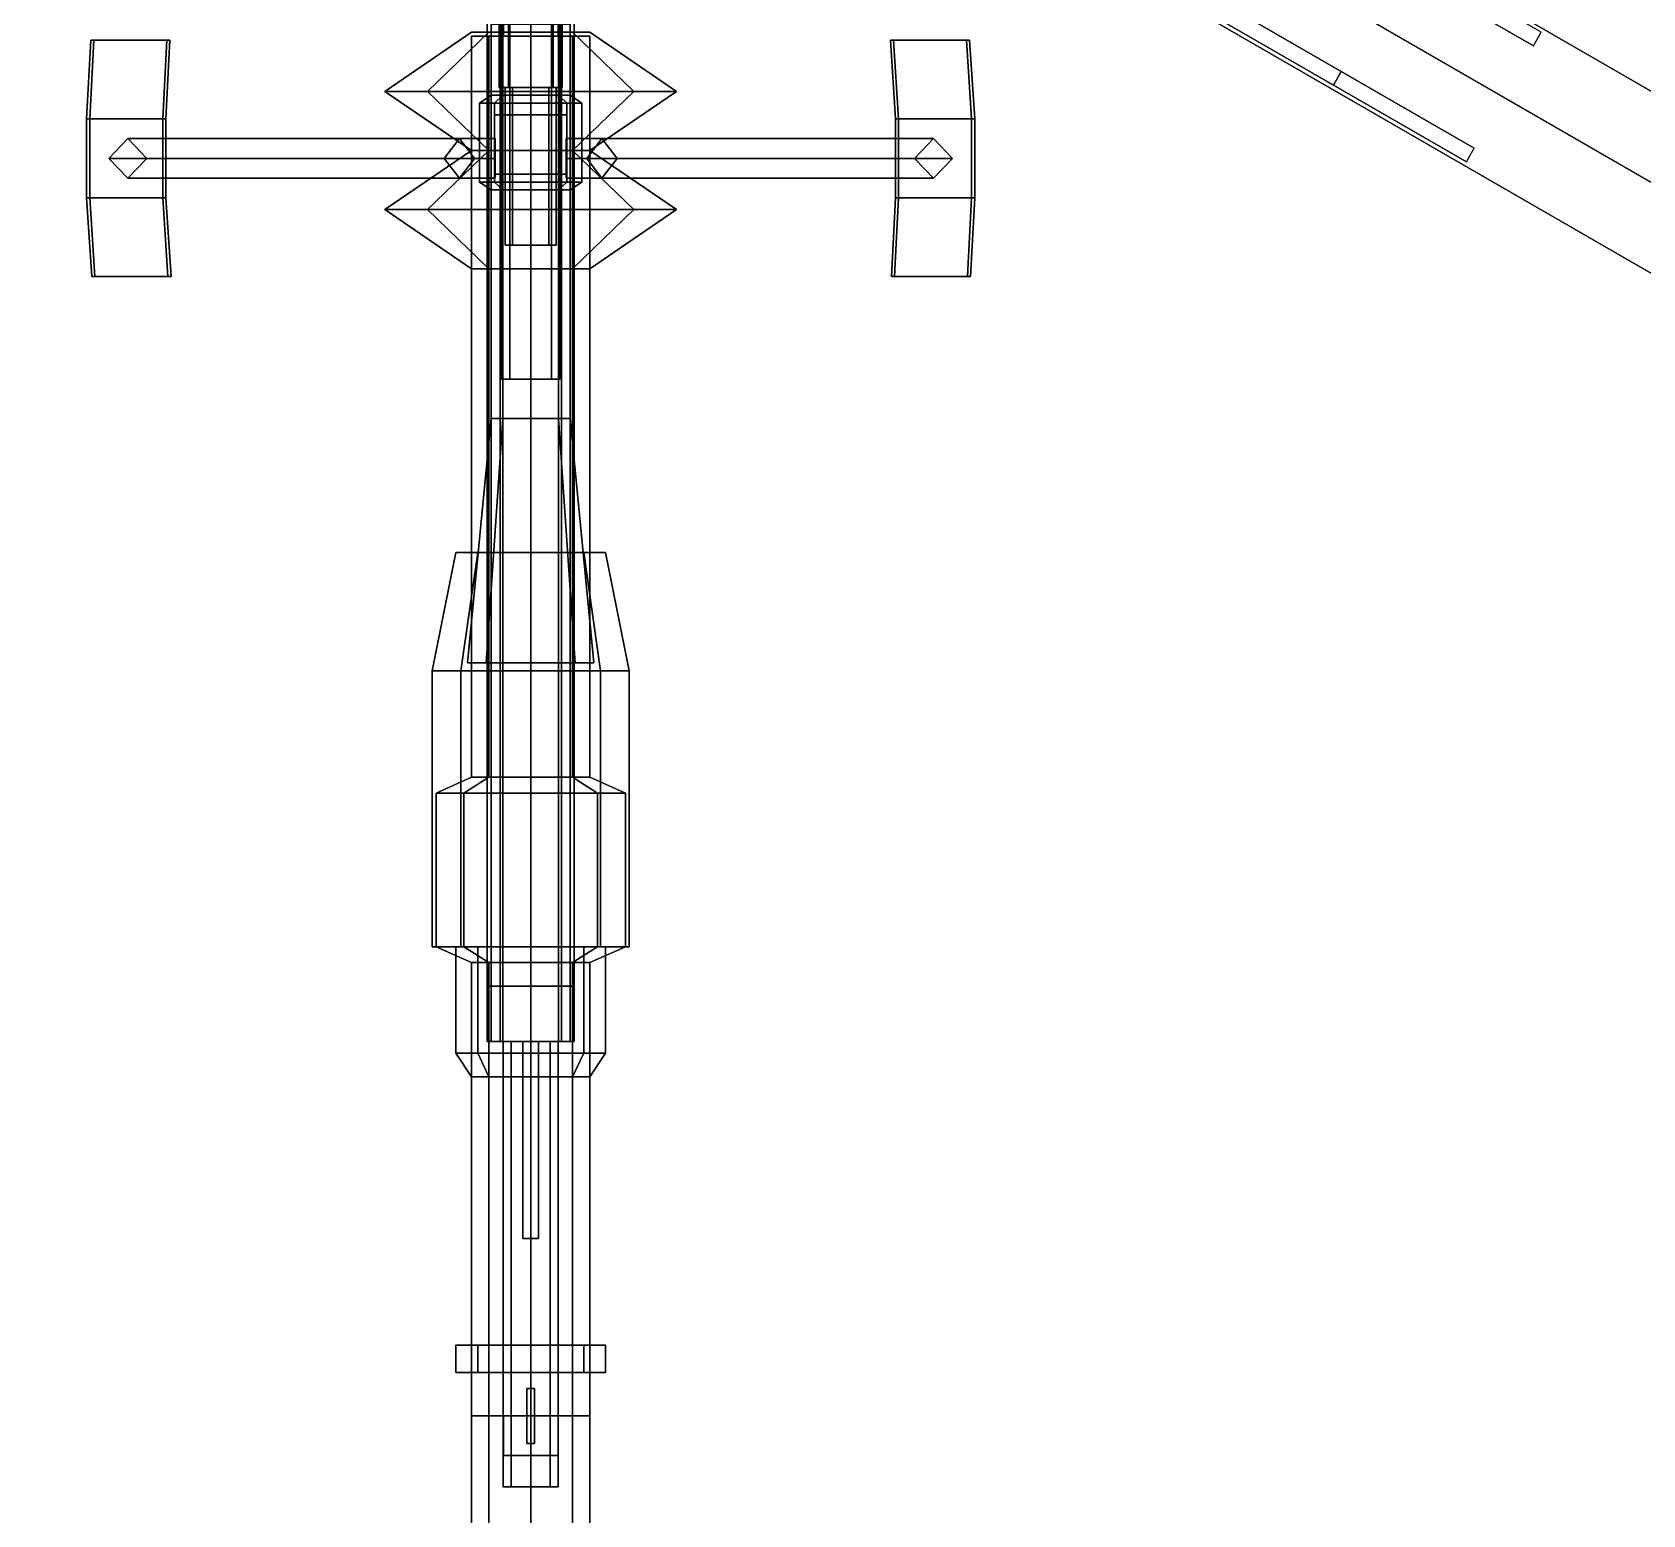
# Model space of a CAD drawing. Header units: millimetres. Extents: x -6.9 to 6.9, y -16.4 to 4.
# Drawn here: x -1.264 to 2.82, y -13.101 to -9.34 of the extents above; entities that cross this region are included whole.
import ezdxf

# ---------------------------------------------------------------- set-up
doc = ezdxf.new("R2010")
doc.units = ezdxf.units.MM
for name, color, linetype in [('mg_hotchkiss', 7, 'Continuous'), ('mg_tripod', 7, 'Continuous'), ('mle1924_29', 7, 'Continuous'), ('rifle_lebel', 7, 'Continuous'), ('rifle_mas', 7, 'Continuous')]:
    doc.layers.add(name, color=color, linetype=linetype)

msp = doc.modelspace()

# ---------------------------------------------------------------- linework, layer by layer
at = {"layer": 'mg_hotchkiss'}
for points in [[(0, -8.28, -0.35), (-0.0693, -8.28, -0.39), (-0.0693, -9.35, -0.39), (0, -9.35, -0.35)], [(-0.0693, -8.28, -0.39), (-0.0693, -8.28, -0.47), (-0.0693, -9.35, -0.47), (-0.0693, -9.35, -0.39)], [(-0.0693, -8.28, -0.47), (0, -8.28, -0.51), (0, -9.35, -0.51), (-0.0693, -9.35, -0.47)], [(0, -8.28, -0.51), (0.0693, -8.28, -0.47), (0.0693, -9.35, -0.47), (0, -9.35, -0.51)], [(0.0693, -8.28, -0.39), (0, -8.28, -0.35), (0, -9.35, -0.35), (0.0693, -9.35, -0.39)], [(0.0693, -8.28, -0.47), (0.0693, -8.28, -0.39), (0.0693, -9.35, -0.39), (0.0693, -9.35, -0.47)], [(-0.1061, -9.34, 0.1061), (-0.15, -9.34), (-0.37, -9.49), (-0.2616, -9.49, 0.2616)], [(-0.15, -9.34), (-0.1061, -9.34, -0.1061), (-0.2616, -9.49, -0.2616), (-0.37, -9.49)], [(0, -9.34, 0.15), (-0.1061, -9.34, 0.1061), (-0.2616, -9.49, 0.2616), (0, -9.49, 0.37)], [(-0.1061, -9.34, -0.1061), (0, -9.34, -0.15), (0, -9.49, -0.37), (-0.2616, -9.49, -0.2616)], [(-0.1061, -9.35, -0.3239), (-0.15, -9.35, -0.43), (-0.15, -10.66, -0.43), (-0.1061, -10.66, -0.3239)], [(-0.15, -9.35, -0.43), (-0.1061, -9.35, -0.5361), (-0.1061, -10.66, -0.5361), (-0.15, -10.66, -0.43)], [(-0.1061, -9.35, -0.5361), (-0.15, -9.35, -0.43), (-0.0693, -9.35, -0.39), (-0.0693, -9.35, -0.47)], [(-0.15, -9.35, -0.43), (-0.1061, -9.35, -0.3239), (-0.0693, -9.35, -0.39)], [(0, -9.35, -0.28), (-0.1061, -9.35, -0.3239), (-0.1061, -10.66, -0.3239), (0, -10.66, -0.28)], [(-0.1061, -9.35, -0.5361), (0, -9.35, -0.58), (0, -10.66, -0.58), (-0.1061, -10.66, -0.5361)], [(0, -9.35, -0.58), (-0.1061, -9.35, -0.5361), (-0.0693, -9.35, -0.47), (0, -9.35, -0.51)], [(-0.1061, -9.35, -0.3239), (0, -9.35, -0.28), (0, -9.35, -0.35), (-0.0693, -9.35, -0.39)], [(0.1061, -9.34, 0.1061), (0, -9.34, 0.15), (0, -9.49, 0.37), (0.2616, -9.49, 0.2616)], [(0, -9.34, -0.15), (0.1061, -9.34, -0.1061), (0.2616, -9.49, -0.2616), (0, -9.49, -0.37)], [(0.1061, -9.35, -0.3239), (0, -9.35, -0.28), (0, -10.66, -0.28), (0.1061, -10.66, -0.3239)], [(0, -9.35, -0.58), (0.1061, -9.35, -0.5361), (0.1061, -10.66, -0.5361), (0, -10.66, -0.58)], [(0.1061, -9.35, -0.5361), (0, -9.35, -0.58), (0, -9.35, -0.51), (0.0693, -9.35, -0.47)], [(0, -9.35, -0.28), (0.1061, -9.35, -0.3239), (0.0693, -9.35, -0.39), (0, -9.35, -0.35)], [(0.15, -9.35, -0.43), (0.1061, -9.35, -0.5361), (0.0693, -9.35, -0.47)], [(0.1061, -9.35, -0.3239), (0.15, -9.35, -0.43), (0.0693, -9.35, -0.47), (0.0693, -9.35, -0.39)], [(0.15, -9.34), (0.1061, -9.34, 0.1061), (0.2616, -9.49, 0.2616), (0.37, -9.49)], [(0.1061, -9.34, -0.1061), (0.15, -9.34), (0.37, -9.49), (0.2616, -9.49, -0.2616)], [(0.15, -9.35, -0.43), (0.1061, -9.35, -0.3239), (0.1061, -10.66, -0.3239), (0.15, -10.66, -0.43)], [(0.1061, -9.35, -0.5361), (0.15, -9.35, -0.43), (0.15, -10.66, -0.43), (0.1061, -10.66, -0.5361)], [(-0.1061, -9.64, -0.1061), (-0.15, -9.64), (-0.37, -9.49), (-0.2616, -9.49, -0.2616)], [(-0.15, -9.64), (-0.1061, -9.64, 0.1061), (-0.2616, -9.49, 0.2616), (-0.37, -9.49)], [(0, -9.64, -0.15), (-0.1061, -9.64, -0.1061), (-0.2616, -9.49, -0.2616), (0, -9.49, -0.37)], [(-0.1061, -9.64, 0.1061), (0, -9.64, 0.15), (0, -9.49, 0.37), (-0.2616, -9.49, 0.2616)], [(0.1061, -9.64, -0.1061), (0, -9.64, -0.15), (0, -9.49, -0.37), (0.2616, -9.49, -0.2616)], [(0, -9.64, 0.15), (0.1061, -9.64, 0.1061), (0.2616, -9.49, 0.2616), (0, -9.49, 0.37)], [(0.15, -9.64), (0.1061, -9.64, -0.1061), (0.2616, -9.49, -0.2616), (0.37, -9.49)], [(0.1061, -9.64, 0.1061), (0.15, -9.64), (0.37, -9.49), (0.2616, -9.49, 0.2616)], [(-0.1061, -9.64, 0.1061), (-0.15, -9.64), (-0.37, -9.79), (-0.2616, -9.79, 0.2616)], [(-0.15, -9.64), (-0.1061, -9.64, -0.1061), (-0.2616, -9.79, -0.2616), (-0.37, -9.79)], [(0, -9.64, 0.15), (-0.1061, -9.64, 0.1061), (-0.2616, -9.79, 0.2616), (0, -9.79, 0.37)], [(-0.1061, -9.64, -0.1061), (0, -9.64, -0.15), (0, -9.79, -0.37), (-0.2616, -9.79, -0.2616)], [(0.1061, -9.64, 0.1061), (0, -9.64, 0.15), (0, -9.79, 0.37), (0.2616, -9.79, 0.2616)], [(0, -9.64, -0.15), (0.1061, -9.64, -0.1061), (0.2616, -9.79, -0.2616), (0, -9.79, -0.37)], [(0.15, -9.64), (0.1061, -9.64, 0.1061), (0.2616, -9.79, 0.2616), (0.37, -9.79)], [(0.1061, -9.64, -0.1061), (0.15, -9.64), (0.37, -9.79), (0.2616, -9.79, -0.2616)], [(-0.1061, -9.94, -0.1061), (-0.15, -9.94), (-0.37, -9.79), (-0.2616, -9.79, -0.2616)], [(-0.15, -9.94), (-0.1061, -9.94, 0.1061), (-0.2616, -9.79, 0.2616), (-0.37, -9.79)], [(0, -9.94, -0.15), (-0.1061, -9.94, -0.1061), (-0.2616, -9.79, -0.2616), (0, -9.79, -0.37)], [(-0.1061, -9.94, 0.1061), (0, -9.94, 0.15), (0, -9.79, 0.37), (-0.2616, -9.79, 0.2616)], [(0.1061, -9.94, -0.1061), (0, -9.94, -0.15), (0, -9.79, -0.37), (0.2616, -9.79, -0.2616)], [(0, -9.94, 0.15), (0.1061, -9.94, 0.1061), (0.2616, -9.79, 0.2616), (0, -9.79, 0.37)], [(0.15, -9.94), (0.1061, -9.94, -0.1061), (0.2616, -9.79, -0.2616), (0.37, -9.79)], [(0.1061, -9.94, 0.1061), (0.15, -9.94), (0.37, -9.79), (0.2616, -9.79, 0.2616)], [(-0.1061, -9.94, 0.1061), (-0.15, -9.94), (-0.15, -11.23), (-0.1061, -11.23, 0.1061)], [(-0.15, -9.94), (-0.1061, -9.94, -0.1061), (-0.1061, -11.23, -0.1061), (-0.15, -11.23)], [(0, -9.94, 0.15), (-0.1061, -9.94, 0.1061), (-0.1061, -11.23, 0.1061), (0, -11.23, 0.15)], [(-0.1061, -9.94, -0.1061), (0, -9.94, -0.15), (0, -11.23, -0.15), (-0.1061, -11.23, -0.1061)], [(0.1061, -9.94, 0.1061), (0, -9.94, 0.15), (0, -11.23, 0.15), (0.1061, -11.23, 0.1061)], [(0, -9.94, -0.15), (0.1061, -9.94, -0.1061), (0.1061, -11.23, -0.1061), (0, -11.23, -0.15)], [(0.15, -9.94), (0.1061, -9.94, 0.1061), (0.1061, -11.23, 0.1061), (0.15, -11.23)], [(0.1061, -9.94, -0.1061), (0.15, -9.94), (0.15, -11.23), (0.1061, -11.23, -0.1061)], [(-0.1768, -10.96, -0.6068), (-0.25, -10.96, -0.43), (-0.19, -10.66, -0.43), (-0.1344, -10.66, -0.5644)], [(-0.25, -10.96, -0.43), (-0.1768, -10.96, -0.2532), (-0.1344, -10.66, -0.2956), (-0.19, -10.66, -0.43)], [(-0.1061, -10.66, -0.3239), (-0.15, -10.66, -0.43), (-0.19, -10.66, -0.43), (-0.1344, -10.66, -0.2956)], [(-0.15, -10.66, -0.43), (-0.1061, -10.66, -0.5361), (-0.1344, -10.66, -0.5644), (-0.19, -10.66, -0.43)], [(0, -10.96, -0.68), (-0.1768, -10.96, -0.6068), (-0.1344, -10.66, -0.5644), (0, -10.66, -0.62)], [(-0.1768, -10.96, -0.2532), (0, -10.96, -0.18), (0, -10.66, -0.24), (-0.1344, -10.66, -0.2956)], [(0, -10.66, -0.28), (-0.1061, -10.66, -0.3239), (-0.1344, -10.66, -0.2956), (0, -10.66, -0.24)], [(-0.1061, -10.66, -0.5361), (0, -10.66, -0.58), (0, -10.66, -0.62), (-0.1344, -10.66, -0.5644)], [(0.1768, -10.96, -0.6068), (0, -10.96, -0.68), (0, -10.66, -0.62), (0.1344, -10.66, -0.5644)], [(0, -10.96, -0.18), (0.1768, -10.96, -0.2532), (0.1344, -10.66, -0.2956), (0, -10.66, -0.24)], [(0, -10.66, -0.58), (0.1061, -10.66, -0.5361), (0.1344, -10.66, -0.5644), (0, -10.66, -0.62)], [(0.1061, -10.66, -0.3239), (0, -10.66, -0.28), (0, -10.66, -0.24), (0.1344, -10.66, -0.2956)], [(0.1061, -10.66, -0.5361), (0.15, -10.66, -0.43), (0.19, -10.66, -0.43), (0.1344, -10.66, -0.5644)], [(0.15, -10.66, -0.43), (0.1061, -10.66, -0.3239), (0.1344, -10.66, -0.2956), (0.19, -10.66, -0.43)], [(0.25, -10.96, -0.43), (0.1768, -10.96, -0.6068), (0.1344, -10.66, -0.5644), (0.19, -10.66, -0.43)], [(0.1768, -10.96, -0.2532), (0.25, -10.96, -0.43), (0.19, -10.66, -0.43), (0.1344, -10.66, -0.2956)], [(-0.1768, -10.96, -0.2532), (-0.25, -10.96, -0.43), (-0.25, -11.66, -0.43), (-0.1768, -11.66, -0.2532)], [(-0.25, -10.96, -0.43), (-0.1768, -10.96, -0.6068), (-0.1768, -11.66, -0.6068), (-0.25, -11.66, -0.43)], [(0, -10.96, -0.18), (-0.1768, -10.96, -0.2532), (-0.1768, -11.66, -0.2532), (0, -11.66, -0.18)], [(-0.1768, -10.96, -0.6068), (0, -10.96, -0.68), (0, -11.66, -0.68), (-0.1768, -11.66, -0.6068)], [(0.1768, -10.96, -0.2532), (0, -10.96, -0.18), (0, -11.66, -0.18), (0.1768, -11.66, -0.2532)], [(0, -10.96, -0.68), (0.1768, -10.96, -0.6068), (0.1768, -11.66, -0.6068), (0, -11.66, -0.68)], [(0.25, -10.96, -0.43), (0.1768, -10.96, -0.2532), (0.1768, -11.66, -0.2532), (0.25, -11.66, -0.43)], [(0.1768, -10.96, -0.6068), (0.25, -10.96, -0.43), (0.25, -11.66, -0.43), (0.1768, -11.66, -0.6068)], [(-0.1061, -11.23, 0.1061), (-0.15, -11.23), (-0.24, -11.27), (-0.1697, -11.27, 0.1697)], [(-0.15, -11.23), (-0.1061, -11.23, -0.1061), (-0.1697, -11.27, -0.1697), (-0.24, -11.27)], [(0, -11.23, 0.15), (-0.1061, -11.23, 0.1061), (-0.1697, -11.27, 0.1697), (0, -11.27, 0.24)], [(-0.1061, -11.23, -0.1061), (0, -11.23, -0.15), (0, -11.27, -0.24), (-0.1697, -11.27, -0.1697)], [(0.1061, -11.23, 0.1061), (0, -11.23, 0.15), (0, -11.27, 0.24), (0.1697, -11.27, 0.1697)], [(0, -11.23, -0.15), (0.1061, -11.23, -0.1061), (0.1697, -11.27, -0.1697), (0, -11.27, -0.24)], [(0.15, -11.23), (0.1061, -11.23, 0.1061), (0.1697, -11.27, 0.1697), (0.24, -11.27)], [(0.1061, -11.23, -0.1061), (0.15, -11.23), (0.24, -11.27), (0.1697, -11.27, -0.1697)], [(-0.1697, -11.27, 0.1697), (-0.24, -11.27), (-0.24, -11.66), (-0.1697, -11.66, 0.1697)], [(-0.24, -11.27), (-0.1697, -11.27, -0.1697), (-0.1697, -11.66, -0.1697), (-0.24, -11.66)], [(0, -11.27, 0.24), (-0.1697, -11.27, 0.1697), (-0.1697, -11.66, 0.1697), (0, -11.66, 0.24)], [(-0.1697, -11.27, -0.1697), (0, -11.27, -0.24), (0, -11.66, -0.24), (-0.1697, -11.66, -0.1697)], [(0.1697, -11.27, 0.1697), (0, -11.27, 0.24), (0, -11.66, 0.24), (0.1697, -11.66, 0.1697)], [(0, -11.27, -0.24), (0.1697, -11.27, -0.1697), (0.1697, -11.66, -0.1697), (0, -11.66, -0.24)], [(0.24, -11.27), (0.1697, -11.27, 0.1697), (0.1697, -11.66, 0.1697), (0.24, -11.66)], [(0.1697, -11.27, -0.1697), (0.24, -11.27), (0.24, -11.66), (0.1697, -11.66, -0.1697)], [(-0.1768, -11.66, -0.2532), (-0.25, -11.66, -0.43), (-0.19, -11.66, -0.43), (-0.1344, -11.66, -0.2956)], [(-0.25, -11.66, -0.43), (-0.1768, -11.66, -0.6068), (-0.1344, -11.66, -0.5644), (-0.19, -11.66, -0.43)], [(-0.1061, -11.7, -0.1061), (-0.15, -11.7), (-0.24, -11.66), (-0.1697, -11.66, -0.1697)], [(-0.15, -11.7), (-0.1061, -11.7, 0.1061), (-0.1697, -11.66, 0.1697), (-0.24, -11.66)], [(-0.1344, -11.66, -0.2956), (-0.19, -11.66, -0.43), (-0.19, -11.93, -0.43), (-0.1344, -11.93, -0.2956)], [(-0.19, -11.66, -0.43), (-0.1344, -11.66, -0.5644), (-0.1344, -11.93, -0.5644), (-0.19, -11.93, -0.43)], [(0, -11.66, -0.18), (-0.1768, -11.66, -0.2532), (-0.1344, -11.66, -0.2956), (0, -11.66, -0.24)], [(-0.1768, -11.66, -0.6068), (0, -11.66, -0.68), (0, -11.66, -0.62), (-0.1344, -11.66, -0.5644)], [(0, -11.7, -0.15), (-0.1061, -11.7, -0.1061), (-0.1697, -11.66, -0.1697), (0, -11.66, -0.24)], [(-0.1061, -11.7, 0.1061), (0, -11.7, 0.15), (0, -11.66, 0.24), (-0.1697, -11.66, 0.1697)], [(0, -11.66, -0.24), (-0.1344, -11.66, -0.2956), (-0.1344, -11.93, -0.2956), (0, -11.93, -0.24)], [(-0.1344, -11.66, -0.5644), (0, -11.66, -0.62), (0, -11.93, -0.62), (-0.1344, -11.93, -0.5644)], [(0.1344, -11.66, -0.2956), (0, -11.66, -0.24), (0, -11.93, -0.24), (0.1344, -11.93, -0.2956)], [(0, -11.66, -0.62), (0.1344, -11.66, -0.5644), (0.1344, -11.93, -0.5644), (0, -11.93, -0.62)], [(0.1061, -11.7, -0.1061), (0, -11.7, -0.15), (0, -11.66, -0.24), (0.1697, -11.66, -0.1697)], [(0, -11.7, 0.15), (0.1061, -11.7, 0.1061), (0.1697, -11.66, 0.1697), (0, -11.66, 0.24)], [(0, -11.66, -0.68), (0.1768, -11.66, -0.6068), (0.1344, -11.66, -0.5644), (0, -11.66, -0.62)], [(0.1768, -11.66, -0.2532), (0, -11.66, -0.18), (0, -11.66, -0.24), (0.1344, -11.66, -0.2956)], [(0.15, -11.7), (0.1061, -11.7, -0.1061), (0.1697, -11.66, -0.1697), (0.24, -11.66)], [(0.1061, -11.7, 0.1061), (0.15, -11.7), (0.24, -11.66), (0.1697, -11.66, 0.1697)], [(0.19, -11.66, -0.43), (0.1344, -11.66, -0.2956), (0.1344, -11.93, -0.2956), (0.19, -11.93, -0.43)], [(0.1344, -11.66, -0.5644), (0.19, -11.66, -0.43), (0.19, -11.93, -0.43), (0.1344, -11.93, -0.5644)], [(0.1768, -11.66, -0.6068), (0.25, -11.66, -0.43), (0.19, -11.66, -0.43), (0.1344, -11.66, -0.5644)], [(0.25, -11.66, -0.43), (0.1768, -11.66, -0.2532), (0.1344, -11.66, -0.2956), (0.19, -11.66, -0.43)], [(-0.1061, -11.7, 0.1061), (-0.15, -11.7), (-0.15, -13.81), (-0.1061, -13.81, 0.1061)], [(-0.15, -11.7), (-0.1061, -11.7, -0.1061), (-0.1061, -13.81, -0.1061), (-0.15, -13.81)], [(0, -11.7, 0.15), (-0.1061, -11.7, 0.1061), (-0.1061, -13.81, 0.1061), (0, -13.81, 0.15)], [(-0.1061, -11.7, -0.1061), (0, -11.7, -0.15), (0, -13.81, -0.15), (-0.1061, -13.81, -0.1061)], [(0.1061, -11.7, 0.1061), (0, -11.7, 0.15), (0, -13.81, 0.15), (0.1061, -13.81, 0.1061)], [(0, -11.7, -0.15), (0.1061, -11.7, -0.1061), (0.1061, -13.81, -0.1061), (0, -13.81, -0.15)], [(0.15, -11.7), (0.1061, -11.7, 0.1061), (0.1061, -13.81, 0.1061), (0.15, -13.81)], [(0.1061, -11.7, -0.1061), (0.15, -11.7), (0.15, -13.81), (0.1061, -13.81, -0.1061)], [(-0.1061, -11.99, -0.5361), (-0.15, -11.99, -0.43), (-0.19, -11.93, -0.43), (-0.1344, -11.93, -0.5644)], [(-0.15, -11.99, -0.43), (-0.1061, -11.99, -0.3239), (-0.1344, -11.93, -0.2956), (-0.19, -11.93, -0.43)], [(0, -11.99, -0.58), (-0.1061, -11.99, -0.5361), (-0.1344, -11.93, -0.5644), (0, -11.93, -0.62)], [(-0.1061, -11.99, -0.3239), (0, -11.99, -0.28), (0, -11.93, -0.24), (-0.1344, -11.93, -0.2956)], [(0.1061, -11.99, -0.5361), (0, -11.99, -0.58), (0, -11.93, -0.62), (0.1344, -11.93, -0.5644)], [(0, -11.99, -0.28), (0.1061, -11.99, -0.3239), (0.1344, -11.93, -0.2956), (0, -11.93, -0.24)], [(0.15, -11.99, -0.43), (0.1061, -11.99, -0.5361), (0.1344, -11.93, -0.5644), (0.19, -11.93, -0.43)], [(0.1061, -11.99, -0.3239), (0.15, -11.99, -0.43), (0.19, -11.93, -0.43), (0.1344, -11.93, -0.2956)], [(-0.1061, -11.99, -0.3239), (-0.15, -11.99, -0.43), (-0.15, -12.67, -0.43), (-0.1061, -12.67, -0.3239)], [(-0.15, -11.99, -0.43), (-0.1061, -11.99, -0.5361), (-0.1061, -12.67, -0.5361), (-0.15, -12.67, -0.43)], [(0, -11.99, -0.28), (-0.1061, -11.99, -0.3239), (-0.1061, -12.67, -0.3239), (0, -12.67, -0.28)], [(-0.1061, -11.99, -0.5361), (0, -11.99, -0.58), (0, -12.67, -0.58), (-0.1061, -12.67, -0.5361)], [(0.1061, -11.99, -0.3239), (0, -11.99, -0.28), (0, -12.67, -0.28), (0.1061, -12.67, -0.3239)], [(0, -11.99, -0.58), (0.1061, -11.99, -0.5361), (0.1061, -12.67, -0.5361), (0, -12.67, -0.58)], [(0.15, -11.99, -0.43), (0.1061, -11.99, -0.3239), (0.1061, -12.67, -0.3239), (0.15, -12.67, -0.43)], [(0.1061, -11.99, -0.5361), (0.15, -11.99, -0.43), (0.15, -12.67, -0.43), (0.1061, -12.67, -0.5361)], [(-0.1344, -12.67, -0.2956), (-0.19, -12.67, -0.43), (-0.19, -12.74, -0.43), (-0.1344, -12.74, -0.2956)], [(-0.19, -12.67, -0.43), (-0.1344, -12.67, -0.5644), (-0.1344, -12.74, -0.5644), (-0.19, -12.74, -0.43)], [(-0.1061, -12.67, -0.3239), (-0.15, -12.67, -0.43), (-0.19, -12.67, -0.43), (-0.1344, -12.67, -0.2956)], [(-0.15, -12.67, -0.43), (-0.1061, -12.67, -0.5361), (-0.1344, -12.67, -0.5644), (-0.19, -12.67, -0.43)], [(0, -12.67, -0.24), (-0.1344, -12.67, -0.2956), (-0.1344, -12.74, -0.2956), (0, -12.74, -0.24)], [(-0.1344, -12.67, -0.5644), (0, -12.67, -0.62), (0, -12.74, -0.62), (-0.1344, -12.74, -0.5644)], [(0, -12.67, -0.28), (-0.1061, -12.67, -0.3239), (-0.1344, -12.67, -0.2956), (0, -12.67, -0.24)], [(-0.1061, -12.67, -0.5361), (0, -12.67, -0.58), (0, -12.67, -0.62), (-0.1344, -12.67, -0.5644)], [(0.1344, -12.67, -0.2956), (0, -12.67, -0.24), (0, -12.74, -0.24), (0.1344, -12.74, -0.2956)], [(0, -12.67, -0.62), (0.1344, -12.67, -0.5644), (0.1344, -12.74, -0.5644), (0, -12.74, -0.62)], [(0, -12.67, -0.58), (0.1061, -12.67, -0.5361), (0.1344, -12.67, -0.5644), (0, -12.67, -0.62)], [(0.1061, -12.67, -0.3239), (0, -12.67, -0.28), (0, -12.67, -0.24), (0.1344, -12.67, -0.2956)], [(0.1061, -12.67, -0.5361), (0.15, -12.67, -0.43), (0.19, -12.67, -0.43), (0.1344, -12.67, -0.5644)], [(0.15, -12.67, -0.43), (0.1061, -12.67, -0.3239), (0.1344, -12.67, -0.2956), (0.19, -12.67, -0.43)], [(0.19, -12.67, -0.43), (0.1344, -12.67, -0.2956), (0.1344, -12.74, -0.2956), (0.19, -12.74, -0.43)], [(0.1344, -12.67, -0.5644), (0.19, -12.67, -0.43), (0.19, -12.74, -0.43), (0.1344, -12.74, -0.5644)], [(-0.1344, -12.74, -0.2956), (-0.19, -12.74, -0.43), (-0.15, -12.74, -0.43), (-0.1061, -12.74, -0.3239)], [(-0.19, -12.74, -0.43), (-0.1344, -12.74, -0.5644), (-0.1061, -12.74, -0.5361), (-0.15, -12.74, -0.43)], [(-0.1061, -12.74, -0.3239), (-0.15, -12.74, -0.43), (-0.15, -12.85, -0.43), (-0.1061, -12.85, -0.3239)], [(-0.15, -12.74, -0.43), (-0.1061, -12.74, -0.5361), (-0.1061, -12.85, -0.5361), (-0.15, -12.85, -0.43)], [(0, -12.74, -0.24), (-0.1344, -12.74, -0.2956), (-0.1061, -12.74, -0.3239), (0, -12.74, -0.28)], [(-0.1344, -12.74, -0.5644), (0, -12.74, -0.62), (0, -12.74, -0.58), (-0.1061, -12.74, -0.5361)], [(0, -12.74, -0.28), (-0.1061, -12.74, -0.3239), (-0.1061, -12.85, -0.3239), (0, -12.85, -0.28)], [(-0.1061, -12.74, -0.5361), (0, -12.74, -0.58), (0, -12.85, -0.58), (-0.1061, -12.85, -0.5361)], [(0.1061, -12.74, -0.3239), (0, -12.74, -0.28), (0, -12.85, -0.28), (0.1061, -12.85, -0.3239)], [(0, -12.74, -0.58), (0.1061, -12.74, -0.5361), (0.1061, -12.85, -0.5361), (0, -12.85, -0.58)], [(0, -12.74, -0.62), (0.1344, -12.74, -0.5644), (0.1061, -12.74, -0.5361), (0, -12.74, -0.58)], [(0.1344, -12.74, -0.2956), (0, -12.74, -0.24), (0, -12.74, -0.28), (0.1061, -12.74, -0.3239)], [(0.15, -12.74, -0.43), (0.1061, -12.74, -0.3239), (0.1061, -12.85, -0.3239), (0.15, -12.85, -0.43)], [(0.1061, -12.74, -0.5361), (0.15, -12.74, -0.43), (0.15, -12.85, -0.43), (0.1061, -12.85, -0.5361)], [(0.1344, -12.74, -0.5644), (0.19, -12.74, -0.43), (0.15, -12.74, -0.43), (0.1061, -12.74, -0.5361)], [(0.19, -12.74, -0.43), (0.1344, -12.74, -0.2956), (0.1061, -12.74, -0.3239), (0.15, -12.74, -0.43)], [(-0.1061, -12.85, -0.3239), (-0.15, -12.85, -0.43), (-0.0693, -12.85, -0.47), (-0.0693, -12.85, -0.39)], [(-0.15, -12.85, -0.43), (-0.1061, -12.85, -0.5361), (-0.0693, -12.85, -0.47)], [(0, -12.85, -0.28), (-0.1061, -12.85, -0.3239), (-0.0693, -12.85, -0.39), (0, -12.85, -0.35)], [(-0.1061, -12.85, -0.5361), (0, -12.85, -0.58), (0, -12.85, -0.51), (-0.0693, -12.85, -0.47)], [(0, -12.85, -0.35), (-0.0693, -12.85, -0.39), (-0.0693, -12.95, -0.39), (0, -12.95, -0.35)], [(-0.0693, -12.85, -0.39), (-0.0693, -12.85, -0.47), (-0.0693, -12.95, -0.47), (-0.0693, -12.95, -0.39)], [(-0.0693, -12.85, -0.47), (0, -12.85, -0.51), (0, -12.95, -0.51), (-0.0693, -12.95, -0.47)], [(-0.0693, -12.85, -0.39), (-0.0693, -12.85, -0.47), (-0.0693, -12.95, -0.47), (-0.0693, -12.95, -0.39)], [(-0.0693, -12.85, -0.47), (0, -12.85, -0.51), (0, -12.95, -0.51), (-0.0693, -12.95, -0.47)], [(0, -12.85, -0.35), (-0.0693, -12.85, -0.39), (-0.0693, -12.95, -0.39), (0, -12.95, -0.35)], [(0, -12.85, -0.51), (0.0693, -12.85, -0.47), (0.0693, -12.95, -0.47), (0, -12.95, -0.51)], [(0.0693, -12.85, -0.39), (0, -12.85, -0.35), (0, -12.95, -0.35), (0.0693, -12.95, -0.39)], [(0.1061, -12.85, -0.3239), (0, -12.85, -0.28), (0, -12.85, -0.35), (0.0693, -12.85, -0.39)], [(0, -12.85, -0.51), (0.0693, -12.85, -0.47), (0.0693, -12.95, -0.47), (0, -12.95, -0.51)], [(0.0693, -12.85, -0.39), (0, -12.85, -0.35), (0, -12.95, -0.35), (0.0693, -12.95, -0.39)], [(0, -12.85, -0.58), (0.1061, -12.85, -0.5361), (0.0693, -12.85, -0.47), (0, -12.85, -0.51)], [(0.0693, -12.85, -0.47), (0.0693, -12.85, -0.39), (0.0693, -12.95, -0.39), (0.0693, -12.95, -0.47)], [(0.15, -12.85, -0.43), (0.1061, -12.85, -0.3239), (0.0693, -12.85, -0.39)], [(0.0693, -12.85, -0.47), (0.0693, -12.85, -0.39), (0.0693, -12.95, -0.39), (0.0693, -12.95, -0.47)], [(0.1061, -12.85, -0.5361), (0.15, -12.85, -0.43), (0.0693, -12.85, -0.39), (0.0693, -12.85, -0.47)], [(0, -12.95, -0.35), (-0.0693, -12.95, -0.39), (-0.0693, -12.95, -0.47), (0.0693, -12.95, -0.39)], [(0.0693, -12.95, -0.39), (-0.0693, -12.95, -0.47), (0, -12.95, -0.51), (0.0693, -12.95, -0.47)], [(-0.0693, -12.95, -0.47), (0.0693, -12.95, -0.39), (0, -12.95, -0.35), (-0.0693, -12.95, -0.39)], [(0, -12.95, -0.51), (0.0693, -12.95, -0.47), (0.0693, -12.95, -0.39), (-0.0693, -12.95, -0.47)]]:
    msp.add_3dface(points, dxfattribs=at)
at = {"layer": 'mg_tripod'}
for points in [[(-2.5424, -9.3746, -4.45), (-0.36, -8.1146, -4.2906), (-0.36, -8.1146, -4.0309), (-2.2054, -9.1801, -4.25)], [(0.36, -8.1146, -4.2906), (2.5424, -9.3746, -4.45), (2.2054, -9.1801, -4.25), (0.36, -8.1146, -4.0309)], [(-6.3614, -11.7528, -7.0121), (-6.5328, -11.6208, -6.8296), (-0.5677, -8.1768, -3.32), (-0.389, -8.3046, -3.4982)], [(-6.5328, -11.6208, -6.8296), (-6.5042, -11.8352, -6.6471), (-0.5463, -8.3954, -3.1418), (-0.5677, -8.1768, -3.32)], [(6.5328, -11.6208, -6.8296), (6.3614, -11.7528, -7.0121), (0.389, -8.3046, -3.4982), (0.5677, -8.1768, -3.32)], [(6.5042, -11.8352, -6.6471), (6.5328, -11.6208, -6.8296), (0.5677, -8.1768, -3.32), (0.5463, -8.3954, -3.1418)], [(-6.3328, -11.9672, -6.8296), (-6.3614, -11.7528, -7.0121), (-0.389, -8.3046, -3.4982), (-0.3677, -8.5232, -3.32)], [(6.3614, -11.7528, -7.0121), (6.3328, -11.9672, -6.8296), (0.3677, -8.5232, -3.32), (0.389, -8.3046, -3.4982)], [(-6.5042, -11.8352, -6.6471), (-6.3328, -11.9672, -6.8296), (-0.3677, -8.5232, -3.32), (-0.5463, -8.3954, -3.1418)], [(-0.21, -8.3744, -4.2906), (-2.3924, -9.6344, -4.45), (-2.0554, -9.4399, -4.25), (-0.21, -8.3744, -4.0309)], [(-2.3724, -9.6691, -4.45), (-0.19, -8.4091, -4.2906), (-0.19, -8.4091, -4.0309), (-2.0354, -9.4745, -4.25)], [(-2.0354, -9.4745, -4.25), (-0.19, -8.4091, -4.0309), (-0.21, -8.3744, -4.0309), (-2.0554, -9.4399, -4.25)], [(2.0554, -9.4399, -4.25), (0.21, -8.3744, -4.0309), (0.19, -8.4091, -4.0309), (2.0354, -9.4745, -4.25)], [(0.19, -8.4091, -4.2906), (2.3724, -9.6691, -4.45), (2.0354, -9.4745, -4.25), (0.19, -8.4091, -4.0309)], [(2.3924, -9.6344, -4.45), (0.21, -8.3744, -4.2906), (0.21, -8.3744, -4.0309), (2.0554, -9.4399, -4.25)], [(6.3328, -11.9672, -6.8296), (6.5042, -11.8352, -6.6471), (0.5463, -8.3954, -3.1418), (0.3677, -8.5232, -3.32)], [(2.5624, -9.34, -4.45), (2.2254, -9.1455, -4.25), (2.2054, -9.1801, -4.25), (2.5424, -9.3746, -4.45)], [(2.3924, -9.6344, -4.45), (2.0554, -9.4399, -4.25), (2.0354, -9.4745, -4.25), (2.3724, -9.6691, -4.45)]]:
    msp.add_3dface(points, dxfattribs=at)
at = {"layer": 'mle1924_29'}
for points in [[(-0.1, -9.32), (-0.0707, -9.32, -0.0707), (-0.0707, -9.5, -0.0707), (-0.1, -9.5)], [(-0.0707, -9.32, 0.0707), (-0.1, -9.32), (-0.1, -9.5), (-0.0707, -9.5, 0.0707)], [(-0.0707, -9.32, -0.0707), (0, -9.32, -0.1), (0, -9.5, -0.1), (-0.0707, -9.5, -0.0707)], [(0, -9.32, 0.1), (-0.0707, -9.32, 0.0707), (-0.0707, -9.5, 0.0707), (0, -9.5, 0.1)], [(0, -9.32, -0.1), (0.0707, -9.32, -0.0707), (0.0707, -9.5, -0.0707), (0, -9.5, -0.1)], [(0.0707, -9.32, 0.0707), (0, -9.32, 0.1), (0, -9.5, 0.1), (0.0707, -9.5, 0.0707)], [(0.0707, -9.32, -0.0707), (0.1, -9.32), (0.1, -9.5), (0.0707, -9.5, -0.0707)], [(0.1, -9.32), (0.0707, -9.32, 0.0707), (0.0707, -9.5, 0.0707), (0.1, -9.5)], [(-1.1259, -9.56, -3.361), (-1.1155, -9.36, -3.3224), (-0.9223, -9.36, -3.3741), (-0.9327, -9.56, -3.4128)], [(-1.1181, -9.56, -3.332), (-1.1078, -9.36, -3.2934), (-1.1155, -9.36, -3.3224), (-1.1259, -9.56, -3.361)], [(-0.9249, -9.56, -3.3838), (-0.9146, -9.36, -3.3451), (-1.1078, -9.36, -3.2934), (-1.1181, -9.56, -3.332)], [(-0.9146, -9.36, -3.3451), (-0.9223, -9.36, -3.3741), (-1.1155, -9.36, -3.3224), (-1.1078, -9.36, -3.2934)], [(-0.9327, -9.56, -3.4128), (-0.9223, -9.36, -3.3741), (-0.9146, -9.36, -3.3451), (-0.9249, -9.56, -3.3838)], [(0.912, -9.36, -3.3355), (0.9249, -9.56, -3.3838), (1.1181, -9.56, -3.332), (1.1052, -9.36, -3.2837)], [(0.9197, -9.36, -3.3645), (0.912, -9.36, -3.3355), (1.1052, -9.36, -3.2837), (1.1129, -9.36, -3.3127)], [(0.9197, -9.36, -3.3645), (0.9327, -9.56, -3.4128), (0.9249, -9.56, -3.3838), (0.912, -9.36, -3.3355)], [(1.1129, -9.36, -3.3127), (1.1259, -9.56, -3.361), (0.9327, -9.56, -3.4128), (0.9197, -9.36, -3.3645)], [(1.1052, -9.36, -3.2837), (1.1181, -9.56, -3.332), (1.1259, -9.56, -3.361), (1.1129, -9.36, -3.3127)], [(-0.0919, -9.52, -0.0919), (-0.13, -9.52), (-0.1, -9.5), (-0.0707, -9.5, -0.0707)], [(-0.13, -9.52), (-0.0919, -9.52, 0.0919), (-0.0707, -9.5, 0.0707), (-0.1, -9.5)], [(-0.0919, -9.52, 0.0919), (0, -9.52, 0.13), (0, -9.5, 0.1), (-0.0707, -9.5, 0.0707)], [(0, -9.52, -0.13), (-0.0919, -9.52, -0.0919), (-0.0707, -9.5, -0.0707), (0, -9.5, -0.1)], [(0, -9.52, 0.13), (0.0919, -9.52, 0.0919), (0.0707, -9.5, 0.0707), (0, -9.5, 0.1)], [(0.0919, -9.52, -0.0919), (0, -9.52, -0.13), (0, -9.5, -0.1), (0.0707, -9.5, -0.0707)], [(0.13, -9.52), (0.0919, -9.52, -0.0919), (0.0707, -9.5, -0.0707), (0.1, -9.5)], [(0.0919, -9.52, 0.0919), (0.13, -9.52), (0.1, -9.5), (0.0707, -9.5, 0.0707)], [(-0.13, -9.52), (-0.0919, -9.52, -0.0919), (-0.0919, -9.72, -0.0919), (-0.13, -9.72)], [(-0.0919, -9.52, 0.0919), (-0.13, -9.52), (-0.13, -9.72), (-0.0919, -9.72, 0.0919)], [(-0.0919, -9.52, -0.0919), (0, -9.52, -0.13), (0, -9.72, -0.13), (-0.0919, -9.72, -0.0919)], [(0, -9.52, 0.13), (-0.0919, -9.52, 0.0919), (-0.0919, -9.72, 0.0919), (0, -9.72, 0.13)], [(-0.0919, -9.52, -0.2319), (-0.0919, -9.55, -0.3119), (-0.0919, -9.7, -0.3119), (-0.0919, -9.72, -0.2319)], [(-0.0919, -9.52, -0.0919), (-0.0919, -9.52, -0.2319), (-0.0919, -9.72, -0.2319), (-0.0919, -9.72, -0.0919)], [(-0.0919, -9.52, -0.2319), (0.0919, -9.52, -0.2319), (0.0919, -9.55, -0.3119), (-0.0919, -9.55, -0.3119)], [(-0.0919, -9.52, -0.0919), (0, -9.52, -0.13), (0.0919, -9.52, -0.2319), (-0.0919, -9.52, -0.2319)], [(-0.0919, -9.55, -0.3119), (0.0919, -9.55, -0.3119), (0.0919, -9.7, -0.3119), (-0.0919, -9.7, -0.3119)], [(0, -9.52, -0.13), (0.0919, -9.52, -0.0919), (0.0919, -9.72, -0.0919), (0, -9.72, -0.13)], [(0.0919, -9.52, 0.0919), (0, -9.52, 0.13), (0, -9.72, 0.13), (0.0919, -9.72, 0.0919)], [(0, -9.52, -0.13), (0.0919, -9.52, -0.0919), (0.0919, -9.52, -0.2319), (0, -9.52, -0.13)], [(0.0919, -9.52, -0.0919), (0.13, -9.52), (0.13, -9.72), (0.0919, -9.72, -0.0919)], [(0.13, -9.52), (0.0919, -9.52, 0.0919), (0.0919, -9.72, 0.0919), (0.13, -9.72)], [(0.0919, -9.55, -0.3119), (0.0919, -9.52, -0.2319), (0.0919, -9.72, -0.2319), (0.0919, -9.7, -0.3119)], [(0.0919, -9.52, -0.2319), (0.0919, -9.52, -0.0919), (0.0919, -9.72, -0.0919), (0.0919, -9.72, -0.2319)], [(-1.1181, -9.76, -3.332), (-1.1181, -9.56, -3.332), (-1.1259, -9.56, -3.361), (-1.1259, -9.76, -3.361)], [(-1.1259, -9.76, -3.361), (-1.1259, -9.56, -3.361), (-0.9327, -9.56, -3.4128), (-0.9327, -9.76, -3.4128)], [(-0.9249, -9.76, -3.3838), (-0.9249, -9.56, -3.3838), (-1.1181, -9.56, -3.332), (-1.1181, -9.76, -3.332)], [(-0.9327, -9.76, -3.4128), (-0.9327, -9.56, -3.4128), (-0.9249, -9.56, -3.3838), (-0.9249, -9.76, -3.3838)], [(0.9249, -9.56, -3.3838), (0.9249, -9.76, -3.3838), (1.1181, -9.76, -3.332), (1.1181, -9.56, -3.332)], [(0.9327, -9.56, -3.4128), (0.9327, -9.76, -3.4128), (0.9249, -9.76, -3.3838), (0.9249, -9.56, -3.3838)], [(1.1259, -9.56, -3.361), (1.1259, -9.76, -3.361), (0.9327, -9.76, -3.4128), (0.9327, -9.56, -3.4128)], [(1.1181, -9.56, -3.332), (1.1181, -9.76, -3.332), (1.1259, -9.76, -3.361), (1.1259, -9.56, -3.361)], [(-1.0215, -9.61, -3.3579), (-1.0698, -9.66, -3.345), (-0.2191, -9.66, -0.17), (-0.1807, -9.61, -0.22)], [(-0.9732, -9.66, -3.3708), (-1.0215, -9.61, -3.3579), (-0.1807, -9.61, -0.22), (-0.1424, -9.66, -0.27)], [(-0.1807, -9.61, -0.22), (-0.2191, -9.66, -0.17), (-0.09, -9.66, -0.17), (-0.09, -9.61, -0.22)], [(-0.1424, -9.66, -0.27), (-0.1807, -9.61, -0.22), (-0.09, -9.61, -0.22), (-0.09, -9.66, -0.27)], [(0.2191, -9.66, -0.17), (0.1807, -9.61, -0.22), (0.09, -9.61, -0.22), (0.09, -9.66, -0.17)], [(0.1807, -9.61, -0.22), (0.1424, -9.66, -0.27), (0.09, -9.66, -0.27), (0.09, -9.61, -0.22)], [(1.0215, -9.61, -3.3579), (0.9732, -9.66, -3.3708), (0.1424, -9.66, -0.27), (0.1807, -9.61, -0.22)], [(1.0698, -9.66, -3.345), (1.0215, -9.61, -3.3579), (0.1807, -9.61, -0.22), (0.2191, -9.66, -0.17)], [(-1.0698, -9.66, -3.345), (-1.0215, -9.71, -3.3579), (-0.1807, -9.71, -0.22), (-0.2191, -9.66, -0.17)], [(-1.0215, -9.71, -3.3579), (-0.9732, -9.66, -3.3708), (-0.1424, -9.66, -0.27), (-0.1807, -9.71, -0.22)], [(-0.2191, -9.66, -0.17), (-0.1807, -9.71, -0.22), (-0.09, -9.71, -0.22), (-0.09, -9.66, -0.17)], [(-0.1807, -9.71, -0.22), (-0.1424, -9.66, -0.27), (-0.09, -9.66, -0.27), (-0.09, -9.71, -0.22)], [(0.1807, -9.71, -0.22), (0.2191, -9.66, -0.17), (0.09, -9.66, -0.17), (0.09, -9.71, -0.22)], [(0.1424, -9.66, -0.27), (0.1807, -9.71, -0.22), (0.09, -9.71, -0.22), (0.09, -9.66, -0.27)], [(0.9732, -9.66, -3.3708), (1.0215, -9.71, -3.3579), (0.1807, -9.71, -0.22), (0.1424, -9.66, -0.27)], [(1.0215, -9.71, -3.3579), (1.0698, -9.66, -3.345), (0.2191, -9.66, -0.17), (0.1807, -9.71, -0.22)], [(-0.0919, -9.7, -0.3119), (0.0919, -9.7, -0.3119), (0.0919, -9.72, -0.2319), (-0.0919, -9.72, -0.2319)], [(-1.1129, -9.96, -3.3127), (-1.1259, -9.76, -3.361), (-0.9327, -9.76, -3.4128), (-0.9197, -9.96, -3.3645)], [(-1.1052, -9.96, -3.2837), (-1.1181, -9.76, -3.332), (-1.1259, -9.76, -3.361), (-1.1129, -9.96, -3.3127)], [(-0.912, -9.96, -3.3355), (-0.9249, -9.76, -3.3838), (-1.1181, -9.76, -3.332), (-1.1052, -9.96, -3.2837)], [(-0.9197, -9.96, -3.3645), (-0.9327, -9.76, -3.4128), (-0.9249, -9.76, -3.3838), (-0.912, -9.96, -3.3355)], [(-0.13, -9.72), (-0.0919, -9.72, -0.0919), (-0.0707, -9.74, -0.0707), (-0.1, -9.74)], [(-0.0919, -9.72, 0.0919), (-0.13, -9.72), (-0.1, -9.74), (-0.0707, -9.74, 0.0707)], [(-0.0707, -9.74, 0.0707), (-0.1, -9.74), (-0.1, -10.32), (-0.0707, -10.32, 0.0707)], [(-0.1, -9.74), (-0.0707, -9.74, -0.0707), (-0.0707, -10.32, -0.0707), (-0.1, -10.32)], [(-0.0919, -9.72, -0.0919), (0, -9.72, -0.13), (0, -9.74, -0.1), (-0.0707, -9.74, -0.0707)], [(0, -9.72, 0.13), (-0.0919, -9.72, 0.0919), (-0.0707, -9.74, 0.0707), (0, -9.74, 0.1)], [(-0.0919, -9.72, -0.2319), (0.0919, -9.72, -0.2319), (0, -9.72, -0.13), (-0.0919, -9.72, -0.0919)], [(0, -9.74, 0.1), (-0.0707, -9.74, 0.0707), (-0.0707, -10.32, 0.0707), (0, -10.32, 0.1)], [(-0.0707, -9.74, -0.0707), (0, -9.74, -0.1), (0, -10.32, -0.1), (-0.0707, -10.32, -0.0707)], [(0, -9.72, -0.13), (0.0919, -9.72, -0.0919), (0.0707, -9.74, -0.0707), (0, -9.74, -0.1)], [(0.0919, -9.72, 0.0919), (0, -9.72, 0.13), (0, -9.74, 0.1), (0.0707, -9.74, 0.0707)], [(0.0919, -9.72, -0.2319), (0.0919, -9.72, -0.2319), (0.0919, -9.72, -0.0919), (0, -9.72, -0.13)], [(0.0707, -9.74, 0.0707), (0, -9.74, 0.1), (0, -10.32, 0.1), (0.0707, -10.32, 0.0707)], [(0, -9.74, -0.1), (0.0707, -9.74, -0.0707), (0.0707, -10.32, -0.0707), (0, -10.32, -0.1)], [(0.0919, -9.72, -0.0919), (0.13, -9.72), (0.1, -9.74), (0.0707, -9.74, -0.0707)], [(0.13, -9.72), (0.0919, -9.72, 0.0919), (0.0707, -9.74, 0.0707), (0.1, -9.74)], [(0.1, -9.74), (0.0707, -9.74, 0.0707), (0.0707, -10.32, 0.0707), (0.1, -10.32)], [(0.0707, -9.74, -0.0707), (0.1, -9.74), (0.1, -10.32), (0.0707, -10.32, -0.0707)], [(0.9249, -9.76, -3.3838), (0.9146, -9.96, -3.3451), (1.1078, -9.96, -3.2934), (1.1181, -9.76, -3.332)], [(0.9327, -9.76, -3.4128), (0.9223, -9.96, -3.3741), (0.9146, -9.96, -3.3451), (0.9249, -9.76, -3.3838)], [(1.1259, -9.76, -3.361), (1.1155, -9.96, -3.3224), (0.9223, -9.96, -3.3741), (0.9327, -9.76, -3.4128)], [(1.1181, -9.76, -3.332), (1.1078, -9.96, -3.2934), (1.1155, -9.96, -3.3224), (1.1259, -9.76, -3.361)], [(-0.9197, -9.96, -3.3645), (-0.912, -9.96, -3.3355), (-1.1052, -9.96, -3.2837), (-1.1129, -9.96, -3.3127)], [(0.9146, -9.96, -3.3451), (0.9223, -9.96, -3.3741), (1.1155, -9.96, -3.3224), (1.1078, -9.96, -3.2934)], [(-0.0707, -10.32, 0.0707), (-0.1, -10.32), (-0.16, -10.94), (-0.1131, -10.94, 0.1131)], [(-0.1, -10.32), (-0.0707, -10.32, -0.0707), (-0.1131, -10.94, -0.1131), (-0.16, -10.94)], [(0, -10.32, 0.1), (-0.0707, -10.32, 0.0707), (-0.1131, -10.94, 0.1131), (0, -10.94, 0.16)], [(-0.0707, -10.32, -0.0707), (0, -10.32, -0.1), (0, -10.94, -0.16), (-0.1131, -10.94, -0.1131)], [(0.0707, -10.32, 0.0707), (0, -10.32, 0.1), (0, -10.94, 0.16), (0.1131, -10.94, 0.1131)], [(0, -10.32, -0.1), (0.0707, -10.32, -0.0707), (0.1131, -10.94, -0.1131), (0, -10.94, -0.16)], [(0.1, -10.32), (0.0707, -10.32, 0.0707), (0.1131, -10.94, 0.1131), (0.16, -10.94)], [(0.0707, -10.32, -0.0707), (0.1, -10.32), (0.16, -10.94), (0.1131, -10.94, -0.1131)], [(0, -10.94, 0.16), (-0.1131, -10.94, 0.1131), (-0.16, -10.94), (0.1131, -10.94, 0.1131)], [(0.1131, -10.94, 0.1131), (-0.16, -10.94), (-0.1131, -10.94, -0.1131), (0.16, -10.94)], [(0.16, -10.94), (-0.1131, -10.94, -0.1131), (0, -10.94, -0.16), (0.1131, -10.94, -0.1131)]]:
    msp.add_3dface(points, dxfattribs=at)
at = {"layer": 'rifle_lebel'}
for points in [[(-0.1, -7.58), (-0.11, -7.58, -0.27), (-0.11, -11.76, -0.19), (-0.1, -11.76)], [(-0.11, -7.58, -0.27), (-0.0778, -7.58, -0.3478), (-0.0778, -11.76, -0.2678), (-0.11, -11.76, -0.19)], [(-0.0707, -7.58, 0.0707), (-0.1, -7.58), (-0.1, -11.76), (-0.0707, -11.76, 0.0707)], [(-0.0778, -7.58, -0.3478), (0, -7.58, -0.38), (0, -11.76, -0.3), (-0.0778, -11.76, -0.2678)], [(0, -7.58, 0.1), (-0.0707, -7.58, 0.0707), (-0.0707, -11.76, 0.0707), (0, -11.76, 0.1)], [(0.0707, -7.58, 0.0707), (0, -7.58, 0.1), (0, -11.76, 0.1), (0.0707, -11.76, 0.0707)], [(0, -7.58, -0.38), (0.0778, -7.58, -0.3478), (0.0778, -11.76, -0.2678), (0, -11.76, -0.3)], [(0.1, -7.58), (0.0707, -7.58, 0.0707), (0.0707, -11.76, 0.0707), (0.1, -11.76)], [(0.0778, -7.58, -0.3478), (0.11, -7.58, -0.27), (0.11, -11.76, -0.19), (0.0778, -11.76, -0.2678)], [(0.11, -7.58, -0.27), (0.1, -7.58), (0.1, -11.76), (0.11, -11.76, -0.19)], [(-0.1, -11.76), (-0.11, -11.76, -0.19), (-0.11, -11.9, -0.19), (-0.1, -11.9)], [(-0.11, -11.76, -0.19), (-0.0778, -11.76, -0.2678), (-0.0778, -11.9, -0.2678), (-0.11, -11.9, -0.19)], [(-0.0707, -11.76, 0.0707), (-0.1, -11.76), (-0.1, -11.9), (-0.0707, -11.9, 0.0707)], [(-0.0778, -11.76, -0.2678), (0, -11.76, -0.3), (0, -11.9, -0.3), (-0.0778, -11.9, -0.2678)], [(0, -11.76, 0.1), (-0.0707, -11.76, 0.0707), (-0.0707, -11.9, 0.0707), (0, -11.9, 0.1)], [(0.0707, -11.76, 0.0707), (0, -11.76, 0.1), (0, -11.9, 0.1), (0.0707, -11.9, 0.0707)], [(0, -11.76, -0.3), (0.0778, -11.76, -0.2678), (0.0778, -11.9, -0.2678), (0, -11.9, -0.3)], [(0.1, -11.76), (0.0707, -11.76, 0.0707), (0.0707, -11.9, 0.0707), (0.1, -11.9)], [(0.0778, -11.76, -0.2678), (0.11, -11.76, -0.19), (0.11, -11.9, -0.19), (0.0778, -11.9, -0.2678)], [(0.11, -11.76, -0.19), (0.1, -11.76), (0.1, -11.9), (0.11, -11.9, -0.19)], [(-0.1, -11.9), (-0.11, -11.9, -0.19), (-0.0495, -11.9, -0.0495), (-0.07, -11.9)], [(-0.0495, -11.9, -0.0495), (-0.11, -11.9, -0.19), (-0.0778, -11.9, -0.2678), (0, -11.9, -0.07)], [(-0.0707, -11.9, 0.0707), (-0.1, -11.9), (-0.07, -11.9), (-0.0495, -11.9, 0.0495)], [(0, -11.9, -0.3), (0.0778, -11.9, -0.2678), (0, -11.9, -0.07), (-0.0778, -11.9, -0.2678)], [(0, -11.9, 0.1), (-0.0707, -11.9, 0.0707), (-0.0495, -11.9, 0.0495), (0, -11.9, 0.07)], [(-0.0495, -11.9, 0.0495), (-0.07, -11.9), (-0.07, -13.03), (-0.0495, -13.03, 0.0495)], [(-0.07, -11.9), (-0.0495, -11.9, -0.0495), (-0.0495, -13.03, -0.0495), (-0.07, -13.03)], [(0, -11.9, 0.07), (-0.0495, -11.9, 0.0495), (-0.0495, -13.03, 0.0495), (0, -13.03, 0.07)], [(-0.0495, -11.9, -0.0495), (0, -11.9, -0.07), (0, -13.03, -0.07), (-0.0495, -13.03, -0.0495)], [(0, -11.9, -0.24), (-0.02, -11.9, -0.26), (-0.02, -12.4, -0.26), (0, -12.4, -0.24)], [(-0.02, -11.9, -0.26), (0, -11.9, -0.28), (0, -12.4, -0.28), (-0.02, -12.4, -0.26)], [(0.0495, -11.9, 0.0495), (0, -11.9, 0.07), (0, -13.03, 0.07), (0.0495, -13.03, 0.0495)], [(0, -11.9, -0.07), (0.0495, -11.9, -0.0495), (0.0495, -13.03, -0.0495), (0, -13.03, -0.07)], [(0.02, -11.9, -0.26), (0, -11.9, -0.24), (0, -12.4, -0.24), (0.02, -12.4, -0.26)], [(0, -11.9, -0.28), (0.02, -11.9, -0.26), (0.02, -12.4, -0.26), (0, -12.4, -0.28)], [(0.0707, -11.9, 0.0707), (0, -11.9, 0.1), (0, -11.9, 0.07), (0.0495, -11.9, 0.0495)], [(0, -11.9, -0.07), (0.0778, -11.9, -0.2678), (0.11, -11.9, -0.19), (0.0495, -11.9, -0.0495)], [(0.07, -11.9), (0.0495, -11.9, 0.0495), (0.0495, -13.03, 0.0495), (0.07, -13.03)], [(0.0495, -11.9, -0.0495), (0.07, -11.9), (0.07, -13.03), (0.0495, -13.03, -0.0495)], [(0.1, -11.9), (0.0707, -11.9, 0.0707), (0.0495, -11.9, 0.0495), (0.07, -11.9)], [(0.11, -11.9, -0.19), (0.1, -11.9), (0.07, -11.9), (0.0495, -11.9, -0.0495)], [(0, -12.4, -0.24), (-0.02, -12.4, -0.26), (0, -12.4, -0.28), (0.02, -12.4, -0.26)], [(-0.01, -12.78, 0.17), (-0.01, -12.78, 0.0659), (-0.01, -12.92, 0.0659), (-0.01, -12.92, 0.17)], [(0, -12.78, 0.07), (-0.01, -12.78, 0.17), (0.01, -12.78, 0.17), (0.01, -12.78, 0.0659)], [(-0.01, -12.78, 0.0659), (-0.01, -12.78, 0.17), (-0.01, -12.78, 0.17), (0, -12.78, 0.07)], [(0.01, -12.78, 0.17), (-0.01, -12.78, 0.17), (-0.01, -12.92, 0.17), (0.01, -12.92, 0.17)], [(0.01, -12.78, 0.0659), (0.01, -12.78, 0.17), (0.01, -12.92, 0.17), (0.01, -12.92, 0.0659)], [(-0.01, -12.92, 0.17), (-0.01, -12.92, 0.0659), (0, -12.92, 0.07), (0.01, -12.92, 0.17)], [(0.01, -12.92, 0.17), (0, -12.92, 0.07), (0.01, -12.92, 0.0659), (0.01, -12.92, 0.17)], [(0, -13.03, 0.07), (-0.0495, -13.03, 0.0495), (-0.07, -13.03), (0.0495, -13.03, 0.0495)], [(0.0495, -13.03, 0.0495), (-0.07, -13.03), (-0.0495, -13.03, -0.0495), (0.07, -13.03)], [(0.07, -13.03), (-0.0495, -13.03, -0.0495), (0, -13.03, -0.07), (0.0495, -13.03, -0.0495)]]:
    msp.add_3dface(points, dxfattribs=at)
at = {"layer": 'rifle_mas'}
for points in [[(-0.0566, -9.01, -0.1334), (-0.08, -9.01, -0.19), (-0.08, -9.48, -0.19), (-0.0566, -9.48, -0.1334)], [(-0.08, -9.01, -0.19), (-0.0566, -9.01, -0.2466), (-0.0566, -9.48, -0.2466), (-0.08, -9.48, -0.19)], [(-0.053, -9.01, 0.053), (-0.075, -9.01), (-0.075, -10.22), (-0.053, -10.22, 0.053)], [(-0.075, -9.01), (-0.053, -9.01, -0.053), (-0.053, -10.22, -0.053), (-0.075, -10.22)], [(0, -9.01, -0.11), (-0.0566, -9.01, -0.1334), (-0.0566, -9.48, -0.1334), (0, -9.48, -0.11)], [(-0.0566, -9.01, -0.2466), (0, -9.01, -0.27), (0, -9.48, -0.27), (-0.0566, -9.48, -0.2466)], [(0, -9.01, 0.075), (-0.053, -9.01, 0.053), (-0.053, -10.22, 0.053), (0, -10.22, 0.075)], [(-0.053, -9.01, -0.053), (0, -9.01, -0.075), (0, -10.22, -0.075), (-0.053, -10.22, -0.053)], [(0.053, -9.01, 0.053), (0, -9.01, 0.075), (0, -10.22, 0.075), (0.053, -10.22, 0.053)], [(0, -9.01, -0.075), (0.053, -9.01, -0.053), (0.053, -10.22, -0.053), (0, -10.22, -0.075)], [(0.0566, -9.01, -0.1334), (0, -9.01, -0.11), (0, -9.48, -0.11), (0.0566, -9.48, -0.1334)], [(0, -9.01, -0.27), (0.0566, -9.01, -0.2466), (0.0566, -9.48, -0.2466), (0, -9.48, -0.27)], [(0.075, -9.01), (0.053, -9.01, 0.053), (0.053, -10.22, 0.053), (0.075, -10.22)], [(0.053, -9.01, -0.053), (0.075, -9.01), (0.075, -10.22), (0.053, -10.22, -0.053)], [(0.08, -9.01, -0.19), (0.0566, -9.01, -0.1334), (0.0566, -9.48, -0.1334), (0.08, -9.48, -0.19)], [(0.0566, -9.01, -0.2466), (0.08, -9.01, -0.19), (0.08, -9.48, -0.19), (0.0566, -9.48, -0.2466)], [(-0.0566, -9.48, -0.1334), (-0.08, -9.48, -0.19), (-0.065, -9.48, -0.19), (-0.046, -9.48, -0.144)], [(-0.08, -9.48, -0.19), (-0.0566, -9.48, -0.2466), (-0.046, -9.48, -0.236), (-0.065, -9.48, -0.19)], [(-0.046, -9.48, -0.144), (-0.065, -9.48, -0.19), (-0.065, -9.88, -0.19), (-0.046, -9.88, -0.144)], [(-0.065, -9.48, -0.19), (-0.046, -9.48, -0.236), (-0.046, -9.88, -0.236), (-0.065, -9.88, -0.19)], [(0, -9.48, -0.11), (-0.0566, -9.48, -0.1334), (-0.046, -9.48, -0.144), (0, -9.48, -0.125)], [(-0.0566, -9.48, -0.2466), (0, -9.48, -0.27), (0, -9.48, -0.255), (-0.046, -9.48, -0.236)], [(0, -9.48, -0.125), (-0.046, -9.48, -0.144), (-0.046, -9.88, -0.144), (0, -9.88, -0.125)], [(-0.046, -9.48, -0.236), (0, -9.48, -0.255), (0, -9.88, -0.255), (-0.046, -9.88, -0.236)], [(0.046, -9.48, -0.144), (0, -9.48, -0.125), (0, -9.88, -0.125), (0.046, -9.88, -0.144)], [(0, -9.48, -0.255), (0.046, -9.48, -0.236), (0.046, -9.88, -0.236), (0, -9.88, -0.255)], [(0, -9.48, -0.27), (0.0566, -9.48, -0.2466), (0.046, -9.48, -0.236), (0, -9.48, -0.255)], [(0.0566, -9.48, -0.1334), (0, -9.48, -0.11), (0, -9.48, -0.125), (0.046, -9.48, -0.144)], [(0.065, -9.48, -0.19), (0.046, -9.48, -0.144), (0.046, -9.88, -0.144), (0.065, -9.88, -0.19)], [(0.046, -9.48, -0.236), (0.065, -9.48, -0.19), (0.065, -9.88, -0.19), (0.046, -9.88, -0.236)], [(0.0566, -9.48, -0.2466), (0.08, -9.48, -0.19), (0.065, -9.48, -0.19), (0.046, -9.48, -0.236)], [(0.08, -9.48, -0.19), (0.0566, -9.48, -0.1334), (0.046, -9.48, -0.144), (0.065, -9.48, -0.19)], [(0, -9.88, -0.125), (-0.046, -9.88, -0.144), (-0.065, -9.88, -0.19), (0.046, -9.88, -0.144)], [(0.046, -9.88, -0.144), (-0.065, -9.88, -0.19), (-0.046, -9.88, -0.236), (0.065, -9.88, -0.19)], [(0.065, -9.88, -0.19), (-0.046, -9.88, -0.236), (0, -9.88, -0.255), (0.046, -9.88, -0.236)], [(0.053, -10.22, 0.053), (-0.075, -10.22), (-0.053, -10.22, -0.053), (0.075, -10.22)], [(0, -10.22, 0.075), (-0.053, -10.22, 0.053), (-0.075, -10.22), (0.053, -10.22, 0.053)], [(0.075, -10.22), (-0.053, -10.22, -0.053), (0, -10.22, -0.075), (0.053, -10.22, -0.053)]]:
    msp.add_3dface(points, dxfattribs=at)

doc.saveas('drawing.dxf')
